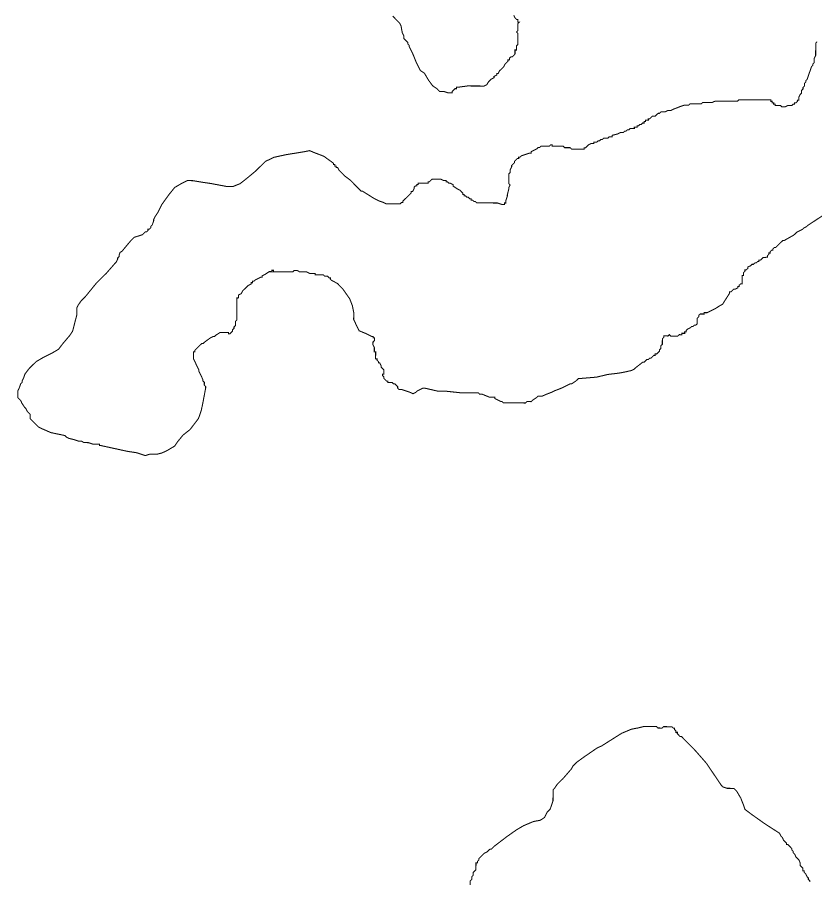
# Model space of a CAD drawing. Header units: metres. Extents: x 290190 to 339802, y 1811045 to 1991312.
# Drawn here: x 321920 to 324234, y 1836985 to 1839489 of the extents above; entities that cross this region are included whole.
import ezdxf

# ---------------------------------------------------------------- set-up
doc = ezdxf.new("R2010")
doc.units = ezdxf.units.M
doc.header["$MEASUREMENT"] = 0
doc.layers.add('HAZARDS LINE', color=1, linetype='Continuous')

msp = doc.modelspace()

# ---------------------------------------------------------------- linework, layer by layer
at = {"layer": 'HAZARDS LINE', "lineweight": 18}
for points in [[(323358.7, 1839494.5, 3.03, 3.03, 0), (323362.7, 1839486.4, 3.03, 3.03, 0), (323366.8, 1839482.3, 3.03, 3.03, 0), (323370.8, 1839482.3, 3.03, 3.03, 0), (323370.8, 1839478.3, 3.03, 3.03, 0), (323370.8, 1839474.2, 3.03, 3.03, 0), (323374.8, 1839474.2, 3.03, 3.03, 0), (323370.7, 1839470.2, 3.03, 3.03, 0), (323370.7, 1839466.2, 3.03, 3.03, 0), (323370.7, 1839462.1, 3.03, 3.03, 0), (323370.7, 1839454.1, 3.03, 3.03, 0), (323370.6, 1839450, 3.03, 3.03, 0), (323366.6, 1839446, 3.03, 3.03, 0), (323370.6, 1839442, 3.03, 3.03, 0), (323370.6, 1839437.9, 3.03, 3.03, 0), (323370.5, 1839429.9, 3.03, 3.03, 0), (323370.5, 1839425.8, 3.03, 3.03, 0), (323370.5, 1839421.8, 3.03, 3.03, 0), (323370.5, 1839417.8, 3.03, 3.03, 0), (323370.5, 1839413.7, 3.03, 3.03, 0), (323370.4, 1839409.7, 3.03, 3.03, 0), (323366.4, 1839405.7, 3.03, 3.03, 0), (323366.4, 1839401.6, 3.03, 3.03, 0), (323366.3, 1839397.6, 3.03, 3.03, 0), (323366.3, 1839393.6, 3.03, 3.03, 0), (323362.3, 1839393.6, 3.03, 3.03, 0), (323362.3, 1839389.6, 3.03, 3.03, 0), (323362.3, 1839385.5, 3.03, 3.03, 0), (323362.2, 1839381.5, 3.03, 3.03, 0), (323358.2, 1839377.5, 3.03, 3.03, 0), (323354.1, 1839373.5, 3.03, 3.03, 0), (323350.1, 1839373.5, 3.03, 3.03, 0), (323346, 1839369.5, 3.03, 3.03, 0), (323346, 1839365.4, 3.03, 3.03, 0), (323342, 1839365.5, 3.03, 3.03, 0), (323342, 1839361.4, 3.03, 3.03, 0), (323337.9, 1839357.4, 3.03, 3.03, 0), (323333.9, 1839353.4, 3.03, 3.03, 0), (323329.8, 1839345.3, 3.03, 3.03, 0), (323321.7, 1839337.3, 3.03, 3.03, 0), (323317.6, 1839333.3, 3.03, 3.03, 0), (323313.6, 1839325.2, 3.03, 3.03, 0), (323309.5, 1839325.3, 3.03, 3.03, 0), (323309.5, 1839321.2, 3.03, 3.03, 0), (323301.4, 1839317.2, 3.03, 3.03, 0), (323301.4, 1839313.2, 3.03, 3.03, 0), (323293.3, 1839309.2, 3.03, 3.03, 0), (323285.2, 1839301.2, 3.03, 3.03, 0), (323281.1, 1839293.1, 3.03, 3.03, 0), (323273, 1839289.1, 3.03, 3.03, 0), (323269, 1839289.1, 3.03, 3.03, 0), (323260.9, 1839289.2, 3.03, 3.03, 0), (323248.8, 1839289.2, 3.03, 3.03, 0), (323236.7, 1839289.3, 3.03, 3.03, 0), (323224.6, 1839289.4, 3.03, 3.03, 0), (323196.4, 1839285.5, 3.03, 3.03, 0), (323192.4, 1839285.5, 3.03, 3.03, 0), (323192.3, 1839281.4, 3.03, 3.03, 0), (323188.3, 1839281.5, 3.03, 3.03, 0), (323184.2, 1839277.5, 3.03, 3.03, 0), (323180.2, 1839273.4, 3.03, 3.03, 0), (323180.2, 1839269.4, 3.03, 3.03, 0), (323176.1, 1839269.4, 3.03, 3.03, 0), (323172.1, 1839269.4, 3.03, 3.03, 0), (323168.1, 1839269.5, 3.03, 3.03, 0), (323156, 1839273.6, 3.03, 3.03, 0), (323152, 1839273.6, 3.03, 3.03, 0), (323143.9, 1839273.6, 3.03, 3.03, 0), (323135.9, 1839281.7, 3.03, 3.03, 0), (323123.8, 1839289.8, 3.03, 3.03, 0), (323111.8, 1839306, 3.03, 3.03, 0), (323099.8, 1839326.3, 3.03, 3.03, 0), (323087.7, 1839334.4, 3.03, 3.03, 0), (323083.7, 1839342.5, 3.03, 3.03, 0), (323075.7, 1839358.7, 3.03, 3.03, 0), (323067.8, 1839378.9, 3.03, 3.03, 0), (323059.8, 1839395.1, 3.03, 3.03, 0), (323055.8, 1839403.1, 3.03, 3.03, 0), (323055.8, 1839407.2, 3.03, 3.03, 0), (323051.8, 1839411.2, 3.03, 3.03, 0), (323051.8, 1839415.3, 3.03, 3.03, 0), (323047.8, 1839419.3, 3.03, 3.03, 0), (323039.8, 1839427.4, 3.03, 3.03, 0), (323039.8, 1839435.5, 3.03, 3.03, 0), (323035.8, 1839443.6, 3.03, 3.03, 0), (323031.9, 1839463.8, 3.03, 3.03, 0), (323027.9, 1839471.9, 3.03, 3.03, 0), (323015.8, 1839484, 3.03, 3.03, 0), (323007.8, 1839492.1, 3.03, 3.03, 0)], [(324271.7, 1838925.3, 3.03, 3.03, 0), (324211, 1838885.2, 3.03, 3.03, 0), (324206.9, 1838881.2, 3.03, 3.03, 0), (324198.8, 1838877.2, 3.03, 3.03, 0), (324194.8, 1838873.2, 3.03, 3.03, 0), (324186.7, 1838869.2, 3.03, 3.03, 0), (324178.6, 1838865.2, 3.03, 3.03, 0), (324170.5, 1838857.2, 3.03, 3.03, 0), (324142.2, 1838841.2, 3.03, 3.03, 0), (324138.2, 1838841.2, 3.03, 3.03, 0), (324134.1, 1838837.2, 3.03, 3.03, 0), (324126, 1838829.1, 3.03, 3.03, 0), (324122, 1838825.1, 3.03, 3.03, 0), (324117.9, 1838821.1, 3.03, 3.03, 0), (324113.9, 1838821.1, 3.03, 3.03, 0), (324109.8, 1838817.1, 3.03, 3.03, 0), (324109.8, 1838813.1, 3.03, 3.03, 0), (324105.8, 1838813.1, 3.03, 3.03, 0), (324101.7, 1838809.1, 3.03, 3.03, 0), (324101.7, 1838805, 3.03, 3.03, 0), (324097.7, 1838805.1, 3.03, 3.03, 0), (324097.6, 1838801, 3.03, 3.03, 0), (324093.6, 1838797, 3.03, 3.03, 0), (324093.6, 1838793, 3.03, 3.03, 0), (324085.4, 1838792, 3.02, 3.02, 0), (324081.4, 1838792, 3.02, 3.02, 0), (324077.3, 1838788, 3.02, 3.02, 0), (324073.2, 1838784, 3.02, 3.02, 0), (324069.2, 1838784.1, 3.02, 3.02, 0), (324069.2, 1838780, 3.02, 3.02, 0), (324065.1, 1838780.1, 3.02, 3.02, 0), (324061.1, 1838776.1, 3.02, 3.02, 0), (324057.1, 1838776.1, 3.02, 3.02, 0), (324053, 1838772.1, 3.02, 3.02, 0), (324049, 1838772.1, 3.02, 3.02, 0), (324044.9, 1838768.1, 3.02, 3.02, 0), (324036.8, 1838764.2, 3.02, 3.02, 0), (324036.8, 1838760.1, 3.02, 3.02, 0), (324032.7, 1838756.1, 3.02, 3.02, 0), (324028.7, 1838756.2, 3.02, 3.02, 0), (324028.7, 1838752.1, 3.02, 3.02, 0), (324024.6, 1838748.1, 3.02, 3.02, 0), (324024.5, 1838740.1, 3.02, 3.02, 0), (324020.5, 1838740.1, 3.02, 3.02, 0), (324020.3, 1838715.9, 3.02, 3.02, 0), (324016.3, 1838715.9, 3.02, 3.02, 0), (324012.2, 1838711.9, 3.02, 3.02, 0), (324012.2, 1838707.9, 3.02, 3.02, 0), (324008.1, 1838707.9, 3.02, 3.02, 0), (324008.1, 1838703.9, 3.02, 3.02, 0), (324000, 1838699.9, 3.02, 3.02, 0), (323996, 1838700, 3.02, 3.02, 0), (323991.9, 1838696, 3.02, 3.02, 0), (323987.9, 1838692, 3.02, 3.02, 0), (323983.8, 1838692, 3.02, 3.02, 0), (323983.8, 1838688, 3.02, 3.02, 0), (323963.4, 1838655.9, 3.02, 3.02, 0), (323955.3, 1838651.9, 3.02, 3.02, 0), (323943.1, 1838643.9, 3.02, 3.02, 0), (323918.9, 1838632, 3.02, 3.02, 0), (323910.8, 1838632.1, 3.02, 3.02, 0), (323910.8, 1838628.1, 3.02, 3.02, 0), (323898.7, 1838628.2, 3.02, 3.02, 0), (323894.6, 1838624.2, 3.02, 3.02, 0), (323894.6, 1838620.1, 3.02, 3.02, 0), (323890.5, 1838616.1, 3.02, 3.02, 0), (323890.4, 1838600, 3.02, 3.02, 0), (323886.3, 1838596, 3.02, 3.02, 0), (323882.3, 1838596, 3.02, 3.02, 0), (323878.2, 1838592, 3.02, 3.02, 0), (323874.2, 1838592.1, 3.02, 3.02, 0), (323870.2, 1838588.1, 3.02, 3.02, 0), (323862.1, 1838584.1, 3.02, 3.02, 0), (323858, 1838580.1, 3.02, 3.02, 0), (323858, 1838576.1, 3.02, 3.02, 0), (323853.9, 1838576.1, 3.02, 3.02, 0), (323853.9, 1838572.1, 3.02, 3.02, 0), (323845.8, 1838572.1, 3.02, 3.02, 0), (323845.8, 1838568.1, 3.02, 3.02, 0), (323837.7, 1838568.2, 3.02, 3.02, 0), (323833.7, 1838564.2, 3.02, 3.02, 0), (323813.5, 1838564.3, 3.02, 3.02, 0), (323809.5, 1838568.4, 3.02, 3.02, 0), (323805.5, 1838564.4, 3.02, 3.02, 0), (323793.4, 1838564.5, 3.02, 3.02, 0), (323793.3, 1838560.5, 3.02, 3.02, 0), (323789.3, 1838556.5, 3.02, 3.02, 0), (323789.2, 1838540.3, 3.02, 3.02, 0), (323785.1, 1838536.3, 3.02, 3.02, 0), (323785, 1838528.3, 3.02, 3.02, 0), (323781, 1838524.3, 3.02, 3.02, 0), (323780.9, 1838520.2, 3.02, 3.02, 0), (323776.9, 1838516.2, 3.02, 3.02, 0), (323772.8, 1838512.2, 3.02, 3.02, 0), (323768.8, 1838512.3, 3.02, 3.02, 0), (323768.7, 1838508.2, 3.02, 3.02, 0), (323764.7, 1838508.3, 3.02, 3.02, 0), (323760.7, 1838504.3, 3.02, 3.02, 0), (323756.6, 1838500.3, 3.02, 3.02, 0), (323752.6, 1838500.3, 3.02, 3.02, 0), (323748.5, 1838496.3, 3.02, 3.02, 0), (323744.5, 1838496.3, 3.02, 3.02, 0), (323740.4, 1838492.3, 3.02, 3.02, 0), (323736.3, 1838488.3, 3.02, 3.02, 0), (323732.3, 1838488.4, 3.02, 3.02, 0), (323712, 1838472.4, 3.02, 3.02, 0), (323708, 1838468.4, 3.02, 3.02, 0), (323699.9, 1838464.4, 3.02, 3.02, 0), (323683.7, 1838460.5, 3.02, 3.02, 0), (323663.5, 1838456.7, 3.02, 3.02, 0), (323631.3, 1838452.9, 3.02, 3.02, 0), (323598.9, 1838445.1, 3.02, 3.02, 0), (323554.6, 1838441.4, 3.02, 3.02, 0), (323546.5, 1838441.5, 3.02, 3.02, 0), (323542.5, 1838437.5, 3.02, 3.02, 0), (323538.4, 1838433.5, 3.02, 3.02, 0), (323526.2, 1838425.5, 3.02, 3.02, 0), (323522.2, 1838425.5, 3.02, 3.02, 0), (323514.1, 1838421.6, 3.02, 3.02, 0), (323506, 1838417.6, 3.02, 3.02, 0), (323497.9, 1838413.6, 3.02, 3.02, 0), (323477.7, 1838405.7, 3.02, 3.02, 0), (323469.6, 1838401.7, 3.02, 3.02, 0), (323449.4, 1838393.8, 3.02, 3.02, 0), (323441.3, 1838389.9, 3.02, 3.02, 0), (323429.2, 1838390, 3.02, 3.02, 0), (323425.1, 1838386, 3.02, 3.02, 0), (323413, 1838378, 3.02, 3.02, 0), (323408.9, 1838374, 3.02, 3.02, 0), (323396.8, 1838374.1, 3.02, 3.02, 0), (323392.8, 1838370.1, 3.02, 3.02, 0), (323328.3, 1838370.6, 3.02, 3.02, 0), (323324.3, 1838374.7, 3.02, 3.02, 0), (323320.3, 1838374.7, 3.02, 3.02, 0), (323312.2, 1838378.8, 3.02, 3.02, 0), (323304.2, 1838382.9, 3.02, 3.02, 0), (323304.2, 1838386.9, 3.02, 3.02, 0), (323288.1, 1838387, 3.02, 3.02, 0), (323268, 1838395.3, 3.02, 3.02, 0), (323260, 1838395.3, 3.02, 3.02, 0), (323256, 1838399.4, 3.02, 3.02, 0), (323203.6, 1838399.8, 3.02, 3.02, 0), (323163.3, 1838404.2, 3.02, 3.02, 0), (323139.1, 1838404.3, 3.02, 3.02, 0), (323102.9, 1838412.7, 3.02, 3.02, 0), (323094.8, 1838412.8, 3.02, 3.02, 0), (323078.6, 1838404.8, 3.02, 3.02, 0), (323074.6, 1838400.8, 3.02, 3.02, 0), (323066.5, 1838396.9, 3.02, 3.02, 0), (323058.4, 1838400.9, 3.02, 3.02, 0), (323034.3, 1838409.2, 3.02, 3.02, 0), (323026.3, 1838409.3, 3.02, 3.02, 0), (323022.3, 1838413.3, 3.02, 3.02, 0), (323022.3, 1838417.4, 3.02, 3.02, 0), (323018.3, 1838421.4, 3.02, 3.02, 0), (323014.3, 1838425.5, 3.02, 3.02, 0), (323010.3, 1838425.5, 3.02, 3.02, 0), (323006.3, 1838429.6, 3.02, 3.02, 0), (322994.2, 1838429.7, 3.02, 3.02, 0), (322994.2, 1838433.7, 3.02, 3.02, 0), (322990.2, 1838433.7, 3.02, 3.02, 0), (322986.2, 1838437.8, 3.02, 3.02, 0), (322982.2, 1838441.9, 3.02, 3.02, 0), (322982.2, 1838445.9, 3.02, 3.02, 0), (322978.2, 1838450, 3.02, 3.02, 0), (322978.2, 1838454, 3.02, 3.02, 0), (322982.3, 1838454, 3.02, 3.02, 0), (322982.4, 1838466.1, 3.02, 3.02, 0), (322978.4, 1838470.1, 3.02, 3.02, 0), (322974.4, 1838474.2, 3.02, 3.02, 0), (322974.4, 1838478.2, 3.02, 3.02, 0), (322970.4, 1838486.3, 3.02, 3.02, 0), (322966.4, 1838486.3, 3.02, 3.02, 0), (322966.4, 1838490.4, 3.02, 3.02, 0), (322962.4, 1838494.4, 3.02, 3.02, 0), (322962.5, 1838498.5, 3.02, 3.02, 0), (322958.4, 1838498.5, 3.02, 3.02, 0), (322958.6, 1838518.6, 3.02, 3.02, 0), (322954.6, 1838518.7, 3.02, 3.02, 0), (322954.7, 1838530.8, 3.02, 3.02, 0), (322950.7, 1838538.9, 3.02, 3.02, 0), (322950.8, 1838546.9, 3.02, 3.02, 0), (322954.8, 1838550.9, 3.02, 3.02, 0), (322954.9, 1838559, 3.02, 3.02, 0), (322950.9, 1838559, 3.02, 3.02, 0), (322950.9, 1838563.1, 3.02, 3.02, 0), (322946.9, 1838563.1, 3.02, 3.02, 0), (322930.8, 1838571.3, 3.02, 3.02, 0), (322910.7, 1838579.5, 3.02, 3.02, 0), (322894.8, 1838611.9, 3.02, 3.02, 0), (322895, 1838632, 3.02, 3.02, 0), (322891.1, 1838652.2, 3.02, 3.02, 0), (322883.2, 1838672.4, 3.02, 3.02, 0), (322863.3, 1838700.8, 3.02, 3.02, 0), (322847.3, 1838717.1, 3.02, 3.02, 0), (322831.2, 1838725.3, 3.02, 3.02, 0), (322827.2, 1838729.3, 3.02, 3.02, 0), (322827.3, 1838733.4, 3.02, 3.02, 0), (322823.2, 1838733.4, 3.02, 3.02, 0), (322819.2, 1838737.5, 3.02, 3.02, 0), (322811.2, 1838737.5, 3.02, 3.02, 0), (322807.2, 1838741.6, 3.02, 3.02, 0), (322783, 1838741.8, 3.02, 3.02, 0), (322783, 1838745.8, 3.02, 3.02, 0), (322766.9, 1838745.9, 3.02, 3.02, 0), (322758.9, 1838750, 3.02, 3.02, 0), (322738.7, 1838750.2, 3.02, 3.02, 0), (322730.7, 1838754.3, 3.02, 3.02, 0), (322722.6, 1838754.3, 3.02, 3.02, 0), (322718.6, 1838750.3, 3.02, 3.02, 0), (322662.1, 1838750.8, 3.02, 3.02, 0), (322662.2, 1838754.8, 3.02, 3.02, 0), (322658.1, 1838754.8, 3.02, 3.02, 0), (322658.1, 1838750.8, 3.02, 3.02, 0), (322650, 1838750.9, 3.02, 3.02, 0), (322637.9, 1838742.9, 3.02, 3.02, 0), (322629.8, 1838738.9, 3.02, 3.02, 0), (322629.8, 1838734.9, 3.02, 3.02, 0), (322625.7, 1838734.9, 3.02, 3.02, 0), (322609.5, 1838727, 3.02, 3.02, 0), (322605.5, 1838723, 3.02, 3.02, 0), (322601.4, 1838723, 3.02, 3.02, 0), (322601.4, 1838719, 3.02, 3.02, 0), (322597.4, 1838719, 3.02, 3.02, 0), (322597.4, 1838715, 3.02, 3.02, 0), (322589.3, 1838711, 3.02, 3.02, 0), (322577.1, 1838699, 3.02, 3.02, 0), (322573, 1838695, 3.02, 3.02, 0), (322568.9, 1838687, 3.02, 3.02, 0), (322560.8, 1838683, 3.02, 3.02, 0), (322560.8, 1838675, 3.02, 3.02, 0), (322556.7, 1838675, 3.02, 3.02, 0), (322556.2, 1838610.5, 3.02, 3.02, 0), (322552.2, 1838606.5, 3.02, 3.02, 0), (322552.1, 1838594.4, 3.02, 3.02, 0), (322548, 1838590.4, 3.02, 3.02, 0), (322548, 1838586.4, 3.02, 3.02, 0), (322543.9, 1838582.4, 3.02, 3.02, 0), (322543.9, 1838578.4, 3.02, 3.02, 0), (322539.8, 1838574.4, 3.02, 3.02, 0), (322535.7, 1838570.4, 3.02, 3.02, 0), (322531.7, 1838570.4, 3.02, 3.02, 0), (322531.7, 1838574.4, 3.02, 3.02, 0), (322507.6, 1838574.6, 3.02, 3.02, 0), (322495.4, 1838566.6, 3.02, 3.02, 0), (322491.3, 1838562.6, 3.02, 3.02, 0), (322487.3, 1838562.7, 3.02, 3.02, 0), (322479.2, 1838558.7, 3.02, 3.02, 0), (322463, 1838546.7, 3.02, 3.02, 0), (322458.9, 1838542.7, 3.02, 3.02, 0), (322454.9, 1838542.8, 3.02, 3.02, 0), (322450.8, 1838538.8, 3.02, 3.02, 0), (322446.8, 1838534.8, 3.02, 3.02, 0), (322438.7, 1838526.8, 3.02, 3.02, 0), (322434.6, 1838522.8, 3.02, 3.02, 0), (322434.6, 1838518.7, 3.02, 3.02, 0), (322430.5, 1838518.8, 3.02, 3.02, 0), (322430.4, 1838498.6, 3.02, 3.02, 0), (322446.2, 1838466.2, 3.02, 3.02, 0), (322446.2, 1838462.2, 3.02, 3.02, 0), (322454.1, 1838446, 3.02, 3.02, 0), (322458.1, 1838437.9, 3.02, 3.02, 0), (322458.1, 1838433.9, 3.02, 3.02, 0), (322462.1, 1838429.8, 3.02, 3.02, 0), (322462, 1838421.8, 3.02, 3.02, 0), (322466, 1838417.7, 3.02, 3.02, 0), (322466, 1838413.7, 3.02, 3.02, 0), (322457.6, 1838369.4, 3.02, 3.02, 0), (322453.4, 1838349.3, 3.02, 3.02, 0), (322449.3, 1838337.2, 3.02, 3.02, 0), (322445.1, 1838325.1, 3.02, 3.02, 0), (322420.7, 1838293.1, 3.02, 3.02, 0), (322400.4, 1838277.1, 3.02, 3.02, 0), (322384.1, 1838257.1, 3.02, 3.02, 0), (322376, 1838245.1, 3.02, 3.02, 0), (322355.7, 1838233.1, 3.02, 3.02, 0), (322339.5, 1838225.2, 3.02, 3.02, 0), (322323.4, 1838221.3, 3.02, 3.02, 0), (322303.2, 1838221.4, 3.02, 3.02, 0), (322291.1, 1838217.5, 3.02, 3.02, 0), (322267, 1838225.7, 3.02, 3.02, 0), (322238.8, 1838230, 3.02, 3.02, 0), (322162.3, 1838246.7, 3.02, 3.02, 0), (322158.3, 1838246.8, 3.02, 3.02, 0), (322158.3, 1838250.8, 3.02, 3.02, 0), (322138.2, 1838251, 3.02, 3.02, 0), (322126.1, 1838255.1, 3.02, 3.02, 0), (322114, 1838255.2, 3.02, 3.02, 0), (322106, 1838259.3, 3.02, 3.02, 0), (322098, 1838259.3, 3.02, 3.02, 0), (322085.9, 1838263.5, 3.02, 3.02, 0), (322069.8, 1838267.6, 3.02, 3.02, 0), (322061.8, 1838271.7, 3.02, 3.02, 0), (322057.8, 1838275.8, 3.02, 3.02, 0), (322017.5, 1838284.2, 3.02, 3.02, 0), (321989.4, 1838296.5, 3.02, 3.02, 0), (321981.4, 1838300.6, 3.02, 3.02, 0), (321969.4, 1838312.8, 3.02, 3.02, 0), (321961.4, 1838320.9, 3.02, 3.02, 0), (321957.4, 1838324.9, 3.02, 3.02, 0), (321957.5, 1838337, 3.02, 3.02, 0), (321953.5, 1838341.1, 3.02, 3.02, 0), (321949.5, 1838345.2, 3.02, 3.02, 0), (321945.5, 1838353.3, 3.02, 3.02, 0), (321941.5, 1838357.3, 3.02, 3.02, 0), (321933.5, 1838369.5, 3.02, 3.02, 0), (321929.6, 1838377.6, 3.02, 3.02, 0), (321925.6, 1838381.6, 3.02, 3.02, 0), (321921.6, 1838385.7, 3.02, 3.02, 0), (321921.7, 1838405.9, 3.02, 3.02, 0), (321925.8, 1838413.9, 3.02, 3.02, 0), (321930, 1838426, 3.02, 3.02, 0), (321934, 1838430, 3.02, 3.02, 0), (321934.1, 1838434, 3.02, 3.02, 0), (321938.1, 1838442, 3.02, 3.02, 0), (321942.3, 1838454.1, 3.02, 3.02, 0), (321954.5, 1838470.1, 3.02, 3.02, 0), (321962.6, 1838478.1, 3.02, 3.02, 0), (321974.8, 1838490.1, 3.02, 3.02, 0), (321995.1, 1838502, 3.02, 3.02, 0), (322019.3, 1838513.9, 3.02, 3.02, 0), (322039.6, 1838525.9, 3.02, 3.02, 0), (322051.8, 1838541.9, 3.02, 3.02, 0), (322072.1, 1838565.9, 3.02, 3.02, 0), (322080.3, 1838578, 3.02, 3.02, 0), (322084.5, 1838594.1, 3.02, 3.02, 0), (322088.6, 1838610.2, 3.02, 3.02, 0), (322092.8, 1838626.3, 3.02, 3.02, 0), (322092.9, 1838646.4, 3.02, 3.02, 0), (322097, 1838654.4, 3.02, 3.02, 0), (322105.2, 1838666.5, 3.02, 3.02, 0), (322117.4, 1838678.5, 3.02, 3.02, 0), (322149.9, 1838718.5, 3.02, 3.02, 0), (322178.4, 1838746.5, 3.02, 3.02, 0), (322202.8, 1838774.6, 3.02, 3.02, 0), (322206.8, 1838778.6, 3.02, 3.02, 0), (322210.9, 1838786.6, 3.02, 3.02, 0), (322211, 1838790.6, 3.02, 3.02, 0), (322215, 1838794.6, 3.02, 3.02, 0), (322215.1, 1838798.7, 3.02, 3.02, 0), (322217.8, 1838806.7, 3.03, 3.03, 0), (322223.8, 1838810.2, 3.03, 3.03, 0), (322230.1, 1838818.1, 3.03, 3.03, 0), (322250.3, 1838842.2, 3.03, 3.03, 0), (322254.4, 1838846.2, 3.03, 3.03, 0), (322258.4, 1838850.2, 3.03, 3.03, 0), (322282.7, 1838858.2, 3.03, 3.03, 0), (322286.7, 1838862.2, 3.03, 3.03, 0), (322290.8, 1838866.2, 3.03, 3.03, 0), (322294.8, 1838866.2, 3.03, 3.03, 0), (322298.9, 1838870.2, 3.03, 3.03, 0), (322298.9, 1838874.2, 3.03, 3.03, 0), (322302.9, 1838874.2, 3.03, 3.03, 0), (322307, 1838878.2, 3.03, 3.03, 0), (322307, 1838882.3, 3.03, 3.03, 0), (322311.1, 1838886.3, 3.03, 3.03, 0), (322315.2, 1838898.4, 3.03, 3.03, 0), (322315.2, 1838902.4, 3.03, 3.03, 0), (322319.2, 1838910.4, 3.03, 3.03, 0), (322327.4, 1838922.5, 3.03, 3.03, 0), (322331.4, 1838930.6, 3.03, 3.03, 0), (322335.5, 1838938.6, 3.03, 3.03, 0), (322339.6, 1838946.7, 3.03, 3.03, 0), (322359.9, 1838974.8, 3.03, 3.03, 0), (322376.1, 1838994.9, 3.03, 3.03, 0), (322396.4, 1839006.9, 3.03, 3.03, 0), (322412.5, 1839014.9, 3.03, 3.03, 0), (322428.7, 1839014.8, 3.03, 3.03, 0), (322452.8, 1839010.7, 3.03, 3.03, 0), (322481.1, 1839006.5, 3.03, 3.03, 0), (322525.4, 1838998.2, 3.03, 3.03, 0), (322545.6, 1838998.1, 3.03, 3.03, 0), (322565.8, 1839006.1, 3.03, 3.03, 0), (322586, 1839022.1, 3.03, 3.03, 0), (322610.3, 1839042.2, 3.03, 3.03, 0), (322638.7, 1839070.3, 3.03, 3.03, 0), (322662.9, 1839082.3, 3.03, 3.03, 0), (322699.3, 1839090.2, 3.03, 3.03, 0), (322747.7, 1839098, 3.03, 3.03, 0), (322767.9, 1839101.9, 3.03, 3.03, 0), (322776, 1839097.9, 3.03, 3.03, 0), (322808.2, 1839085.6, 3.03, 3.03, 0), (322836.3, 1839065.3, 3.03, 3.03, 0), (322836.3, 1839061.3, 3.03, 3.03, 0), (322840.3, 1839061.2, 3.03, 3.03, 0), (322840.3, 1839057.2, 3.03, 3.03, 0), (322844.3, 1839057.2, 3.03, 3.03, 0), (322844.3, 1839053.2, 3.03, 3.03, 0), (322848.4, 1839053.1, 3.03, 3.03, 0), (322852.4, 1839045.1, 3.03, 3.03, 0), (322868.4, 1839028.8, 3.03, 3.03, 0), (322884.5, 1839016.7, 3.03, 3.03, 0), (322908.6, 1838992.3, 3.03, 3.03, 0), (322916.6, 1838984.2, 3.03, 3.03, 0), (322920.6, 1838984.2, 3.03, 3.03, 0), (322952.8, 1838963.9, 3.03, 3.03, 0), (322968.9, 1838955.7, 3.03, 3.03, 0), (322981, 1838951.6, 3.03, 3.03, 0), (322989, 1838947.6, 3.03, 3.03, 0), (323029.4, 1838947.4, 3.03, 3.03, 0), (323033.4, 1838951.4, 3.03, 3.03, 0), (323037.5, 1838951.4, 3.03, 3.03, 0), (323037.5, 1838955.4, 3.03, 3.03, 0), (323053.7, 1838971.5, 3.03, 3.03, 0), (323057.7, 1838975.5, 3.03, 3.03, 0), (323061.8, 1838979.5, 3.03, 3.03, 0), (323061.8, 1838983.5, 3.03, 3.03, 0), (323065.9, 1838983.5, 3.03, 3.03, 0), (323069.9, 1838991.6, 3.03, 3.03, 0), (323069.9, 1838995.6, 3.03, 3.03, 0), (323074, 1838999.6, 3.03, 3.03, 0), (323078, 1838999.6, 3.03, 3.03, 0), (323078.1, 1839003.6, 3.03, 3.03, 0), (323082.1, 1839003.6, 3.03, 3.03, 0), (323082.1, 1839007.6, 3.03, 3.03, 0), (323110.3, 1839007.5, 3.03, 3.03, 0), (323110.4, 1839011.5, 3.03, 3.03, 0), (323114.4, 1839011.5, 3.03, 3.03, 0), (323118.4, 1839015.5, 3.03, 3.03, 0), (323122.5, 1839019.5, 3.03, 3.03, 0), (323146.7, 1839019.4, 3.03, 3.03, 0), (323154.8, 1839015.4, 3.03, 3.03, 0), (323162.8, 1839015.3, 3.03, 3.03, 0), (323162.8, 1839011.3, 3.03, 3.03, 0), (323166.8, 1839011.3, 3.03, 3.03, 0), (323170.8, 1839007.2, 3.03, 3.03, 0), (323174.9, 1839007.2, 3.03, 3.03, 0), (323182.9, 1839003.1, 3.03, 3.03, 0), (323182.9, 1838999.1, 3.03, 3.03, 0), (323195, 1838991, 3.03, 3.03, 0), (323203, 1838986.9, 3.03, 3.03, 0), (323207, 1838982.8, 3.03, 3.03, 0), (323211, 1838978.8, 3.03, 3.03, 0), (323211, 1838974.7, 3.03, 3.03, 0), (323215.1, 1838974.7, 3.03, 3.03, 0), (323215, 1838970.7, 3.03, 3.03, 0), (323219.1, 1838970.7, 3.03, 3.03, 0), (323223.1, 1838966.6, 3.03, 3.03, 0), (323227.1, 1838966.6, 3.03, 3.03, 0), (323231.1, 1838962.5, 3.03, 3.03, 0), (323235.2, 1838962.5, 3.03, 3.03, 0), (323235.2, 1838958.5, 3.03, 3.03, 0), (323239.2, 1838958.5, 3.03, 3.03, 0), (323243.2, 1838954.4, 3.03, 3.03, 0), (323247.2, 1838954.4, 3.03, 3.03, 0), (323251.2, 1838950.3, 3.03, 3.03, 0), (323311.8, 1838950, 3.03, 3.03, 0), (323323.8, 1838946, 3.03, 3.03, 0), (323331.9, 1838945.9, 3.03, 3.03, 0), (323331.9, 1838950, 3.03, 3.03, 0), (323336, 1838949.9, 3.03, 3.03, 0), (323336, 1838958, 3.03, 3.03, 0), (323340.1, 1838970.1, 3.03, 3.03, 0), (323340.1, 1838974.1, 3.03, 3.03, 0), (323344.2, 1838990.2, 3.03, 3.03, 0), (323344.2, 1838994.3, 3.03, 3.03, 0), (323348.3, 1839002.3, 3.03, 3.03, 0), (323344.3, 1839006.4, 3.03, 3.03, 0), (323344.4, 1839034.6, 3.03, 3.03, 0), (323348.5, 1839038.6, 3.03, 3.03, 0), (323348.5, 1839046.7, 3.03, 3.03, 0), (323352.6, 1839054.7, 3.03, 3.03, 0), (323352.6, 1839058.8, 3.03, 3.03, 0), (323356.7, 1839062.8, 3.03, 3.03, 0), (323360.7, 1839066.8, 3.03, 3.03, 0), (323360.7, 1839070.8, 3.03, 3.03, 0), (323364.8, 1839074.9, 3.03, 3.03, 0), (323368.8, 1839078.9, 3.03, 3.03, 0), (323372.9, 1839078.9, 3.03, 3.03, 0), (323372.9, 1839082.9, 3.03, 3.03, 0), (323376.9, 1839082.9, 3.03, 3.03, 0), (323381, 1839086.9, 3.03, 3.03, 0), (323405.2, 1839094.8, 3.03, 3.03, 0), (323409.3, 1839094.8, 3.03, 3.03, 0), (323409.3, 1839098.9, 3.03, 3.03, 0), (323425.5, 1839106.8, 3.03, 3.03, 0), (323429.5, 1839110.9, 3.03, 3.03, 0), (323433.5, 1839110.8, 3.03, 3.03, 0), (323437.6, 1839114.9, 3.03, 3.03, 0), (323461.8, 1839114.7, 3.03, 3.03, 0), (323465.9, 1839118.8, 3.03, 3.03, 0), (323469.9, 1839118.7, 3.03, 3.03, 0), (323469.9, 1839114.7, 3.03, 3.03, 0), (323502.1, 1839114.5, 3.03, 3.03, 0), (323506.2, 1839110.5, 3.03, 3.03, 0), (323522.3, 1839110.4, 3.03, 3.03, 0), (323526.3, 1839106.4, 3.03, 3.03, 0), (323562.6, 1839106.2, 3.03, 3.03, 0), (323562.6, 1839110.2, 3.03, 3.03, 0), (323566.7, 1839110.2, 3.03, 3.03, 0), (323570.7, 1839114.2, 3.03, 3.03, 0), (323574.8, 1839118.2, 3.03, 3.03, 0), (323582.8, 1839122.2, 3.03, 3.03, 0), (323590.9, 1839122.2, 3.03, 3.03, 0), (323590.9, 1839126.2, 3.03, 3.03, 0), (323599, 1839126.2, 3.03, 3.03, 0), (323603.1, 1839130.2, 3.03, 3.03, 0), (323607.1, 1839130.2, 3.03, 3.03, 0), (323611.1, 1839134.2, 3.03, 3.03, 0), (323615.2, 1839134.2, 3.03, 3.03, 0), (323619.2, 1839138.2, 3.03, 3.03, 0), (323631.3, 1839138.1, 3.03, 3.03, 0), (323635.4, 1839142.1, 3.03, 3.03, 0), (323643.5, 1839142.1, 3.03, 3.03, 0), (323643.5, 1839146.1, 3.03, 3.03, 0), (323659.6, 1839150.1, 3.03, 3.03, 0), (323667.7, 1839154.1, 3.03, 3.03, 0), (323675.8, 1839154.1, 3.03, 3.03, 0), (323679.8, 1839158.1, 3.03, 3.03, 0), (323683.9, 1839158, 3.03, 3.03, 0), (323687.9, 1839162.1, 3.03, 3.03, 0), (323692, 1839162, 3.03, 3.03, 0), (323696, 1839166.1, 3.03, 3.03, 0), (323708.1, 1839166, 3.03, 3.03, 0), (323708.1, 1839170, 3.03, 3.03, 0), (323716.2, 1839170, 3.03, 3.03, 0), (323716.2, 1839174, 3.03, 3.03, 0), (323720.2, 1839174, 3.03, 3.03, 0), (323724.3, 1839178, 3.03, 3.03, 0), (323728.3, 1839178, 3.03, 3.03, 0), (323732.4, 1839182, 3.03, 3.03, 0), (323736.4, 1839182, 3.03, 3.03, 0), (323736.4, 1839186, 3.03, 3.03, 0), (323740.5, 1839186, 3.03, 3.03, 0), (323740.5, 1839190.1, 3.03, 3.03, 0), (323748.6, 1839190, 3.03, 3.03, 0), (323748.6, 1839194, 3.03, 3.03, 0), (323752.6, 1839194, 3.03, 3.03, 0), (323760.7, 1839202.1, 3.03, 3.03, 0), (323768.8, 1839202, 3.03, 3.03, 0), (323772.8, 1839206, 3.03, 3.03, 0), (323776.9, 1839210, 3.03, 3.03, 0), (323780.9, 1839210, 3.03, 3.03, 0), (323785, 1839214, 3.03, 3.03, 0), (323797.1, 1839214, 3.03, 3.03, 0), (323805.2, 1839218, 3.03, 3.03, 0), (323813.2, 1839217.9, 3.03, 3.03, 0), (323821.3, 1839221.9, 3.03, 3.03, 0), (323841.5, 1839229.9, 3.03, 3.03, 0), (323853.7, 1839233.9, 3.03, 3.03, 0), (323865.8, 1839233.8, 3.03, 3.03, 0), (323869.8, 1839237.8, 3.03, 3.03, 0), (323902.1, 1839237.7, 3.03, 3.03, 0), (323906.1, 1839241.7, 3.03, 3.03, 0), (323934.4, 1839241.6, 3.03, 3.03, 0), (323942.5, 1839245.6, 3.03, 3.03, 0), (324007, 1839245.3, 3.03, 3.03, 0), (324011, 1839249.3, 3.03, 3.03, 0), (324103.8, 1839248.8, 3.03, 3.03, 0), (324103.8, 1839244.8, 3.03, 3.03, 0), (324107.8, 1839244.8, 3.03, 3.03, 0), (324107.8, 1839240.7, 3.03, 3.03, 0), (324111.8, 1839240.7, 3.03, 3.03, 0), (324111.8, 1839236.7, 3.03, 3.03, 0), (324115.9, 1839236.7, 3.03, 3.03, 0), (324115.8, 1839232.6, 3.03, 3.03, 0), (324132, 1839232.5, 3.03, 3.03, 0), (324136, 1839228.5, 3.03, 3.03, 0), (324144.1, 1839228.5, 3.03, 3.03, 0), (324152.1, 1839232.4, 3.03, 3.03, 0), (324164.2, 1839232.4, 3.03, 3.03, 0), (324168.3, 1839236.4, 3.03, 3.03, 0), (324172.3, 1839236.4, 3.03, 3.03, 0), (324172.4, 1839240.4, 3.03, 3.03, 0), (324176.4, 1839240.4, 3.03, 3.03, 0), (324180.4, 1839244.4, 3.03, 3.03, 0), (324180.5, 1839248.5, 3.03, 3.03, 0), (324184.5, 1839248.4, 3.03, 3.03, 0), (324184.5, 1839256.5, 3.03, 3.03, 0), (324188.6, 1839264.6, 3.03, 3.03, 0), (324192.7, 1839268.6, 3.03, 3.03, 0), (324192.7, 1839276.6, 3.03, 3.03, 0), (324196.8, 1839280.6, 3.03, 3.03, 0), (324196.8, 1839284.7, 3.03, 3.03, 0), (324200.8, 1839288.7, 3.03, 3.03, 0), (324200.9, 1839296.8, 3.03, 3.03, 0), (324204.9, 1839300.8, 3.03, 3.03, 0), (324204.9, 1839304.8, 3.03, 3.03, 0), (324209, 1839308.8, 3.03, 3.03, 0), (324217.2, 1839333, 3.03, 3.03, 0), (324221.3, 1839345.1, 3.03, 3.03, 0), (324225.3, 1839349.1, 3.03, 3.03, 0), (324225.3, 1839353.1, 3.03, 3.03, 0), (324229.4, 1839357.1, 3.03, 3.03, 0), (324229.4, 1839369.2, 3.03, 3.03, 0), (324233.5, 1839377.3, 3.03, 3.03, 0), (324233.7, 1839413.6, 3.03, 3.03, 0), (324237.7, 1839417.6, 3.03, 3.03, 0)], [(323232.6, 1836972.4, 3.02, 3.02, 0), (323232.7, 1836984.5, 3.02, 3.02, 0), (323236.8, 1836988.5, 3.02, 3.02, 0), (323236.9, 1836996.5, 3.02, 3.02, 0), (323240.9, 1837000.5, 3.02, 3.02, 0), (323241, 1837008.6, 3.02, 3.02, 0), (323249.1, 1837016.6, 3.02, 3.02, 0), (323249.3, 1837036.7, 3.02, 3.02, 0), (323253.3, 1837036.7, 3.02, 3.02, 0), (323253.3, 1837040.7, 3.02, 3.02, 0), (323257.4, 1837044.7, 3.02, 3.02, 0), (323257.4, 1837048.8, 3.02, 3.02, 0), (323261.5, 1837052.8, 3.02, 3.02, 0), (323269.6, 1837060.8, 3.02, 3.02, 0), (323273.7, 1837064.8, 3.02, 3.02, 0), (323281.8, 1837068.7, 3.02, 3.02, 0), (323289.9, 1837076.7, 3.02, 3.02, 0), (323293.9, 1837076.7, 3.02, 3.02, 0), (323298, 1837080.7, 3.02, 3.02, 0), (323302, 1837084.7, 3.02, 3.02, 0), (323338.5, 1837112.6, 3.02, 3.02, 0), (323366.9, 1837132.6, 3.02, 3.02, 0), (323387.2, 1837144.5, 3.02, 3.02, 0), (323415.5, 1837156.4, 3.02, 3.02, 0), (323435.7, 1837160.3, 3.02, 3.02, 0), (323447.8, 1837168.2, 3.02, 3.02, 0), (323456, 1837184.3, 3.02, 3.02, 0), (323464.1, 1837192.3, 3.02, 3.02, 0), (323468.3, 1837204.4, 3.02, 3.02, 0), (323472.4, 1837216.4, 3.02, 3.02, 0), (323472.6, 1837248.7, 3.02, 3.02, 0), (323476.7, 1837252.7, 3.02, 3.02, 0), (323484.9, 1837264.7, 3.02, 3.02, 0), (323501.1, 1837280.7, 3.02, 3.02, 0), (323525.5, 1837308.7, 3.02, 3.02, 0), (323529.6, 1837316.8, 3.02, 3.02, 0), (323533.7, 1837320.8, 3.02, 3.02, 0), (323541.8, 1837328.8, 3.02, 3.02, 0), (323558, 1837340.7, 3.02, 3.02, 0), (323598.5, 1837368.6, 3.02, 3.02, 0), (323614.7, 1837376.6, 3.02, 3.02, 0), (323671.4, 1837412.4, 3.02, 3.02, 0), (323699.8, 1837424.3, 3.02, 3.02, 0), (323719.9, 1837428.1, 3.02, 3.02, 0), (323736.1, 1837432.1, 3.02, 3.02, 0), (323772.4, 1837431.8, 3.02, 3.02, 0), (323776.4, 1837427.7, 3.02, 3.02, 0), (323788.5, 1837427.6, 3.02, 3.02, 0), (323792.5, 1837431.6, 3.02, 3.02, 0), (323816.7, 1837431.4, 3.02, 3.02, 0), (323820.7, 1837427.4, 3.02, 3.02, 0), (323824.7, 1837427.3, 3.02, 3.02, 0), (323824.7, 1837423.3, 3.02, 3.02, 0), (323828.7, 1837419.2, 3.02, 3.02, 0), (323828.7, 1837415.2, 3.02, 3.02, 0), (323832.7, 1837415.2, 3.02, 3.02, 0), (323832.7, 1837411.1, 3.02, 3.02, 0), (323840.7, 1837403, 3.02, 3.02, 0), (323844.7, 1837403, 3.02, 3.02, 0), (323848.7, 1837398.9, 3.02, 3.02, 0), (323856.7, 1837390.8, 3.02, 3.02, 0), (323860.7, 1837386.7, 3.02, 3.02, 0), (323884.7, 1837362.3, 3.02, 3.02, 0), (323916.7, 1837325.8, 3.02, 3.02, 0), (323960.5, 1837261, 3.02, 3.02, 0), (323964.5, 1837256.9, 3.02, 3.02, 0), (323976.5, 1837252.8, 3.02, 3.02, 0), (323996.7, 1837252.6, 3.02, 3.02, 0), (324004.7, 1837244.5, 3.02, 3.02, 0), (324016.6, 1837224.2, 3.02, 3.02, 0), (324024.5, 1837204, 3.02, 3.02, 0), (324028.5, 1837191.9, 3.02, 3.02, 0), (324044.5, 1837179.7, 3.02, 3.02, 0), (324084.6, 1837151.1, 3.02, 3.02, 0), (324128.7, 1837122.6, 3.02, 3.02, 0), (324132.7, 1837114.5, 3.02, 3.02, 0), (324136.7, 1837110.4, 3.02, 3.02, 0), (324140.6, 1837102.3, 3.02, 3.02, 0), (324144.6, 1837098.2, 3.02, 3.02, 0), (324148.6, 1837094.2, 3.02, 3.02, 0), (324148.6, 1837090.1, 3.02, 3.02, 0), (324152.6, 1837090.1, 3.02, 3.02, 0), (324156.6, 1837086.1, 3.02, 3.02, 0), (324160.6, 1837082, 3.02, 3.02, 0), (324164.6, 1837077.9, 3.02, 3.02, 0), (324164.6, 1837073.9, 3.02, 3.02, 0), (324168.6, 1837069.8, 3.02, 3.02, 0), (324168.6, 1837065.8, 3.02, 3.02, 0), (324172.6, 1837061.7, 3.02, 3.02, 0), (324176.5, 1837053.6, 3.02, 3.02, 0), (324184.5, 1837045.5, 3.02, 3.02, 0), (324188.5, 1837037.4, 3.02, 3.02, 0), (324188.4, 1837029.4, 3.02, 3.02, 0), (324192.4, 1837025.3, 3.02, 3.02, 0), (324196.4, 1837021.2, 3.02, 3.02, 0), (324196.4, 1837013.2, 3.02, 3.02, 0), (324200.4, 1837013.1, 3.02, 3.02, 0), (324200.4, 1837009.1, 3.02, 3.02, 0), (324204.4, 1837005, 3.02, 3.02, 0), (324208.3, 1836996.9, 3.02, 3.02, 0), (324212.3, 1836992.9, 3.02, 3.02, 0), (324212.3, 1836988.9, 3.02, 3.02, 0), (324216.3, 1836984.8, 3.02, 3.02, 0), (324216.3, 1836980.8, 3.02, 3.02, 0)]]:
    msp.add_lwpolyline(points, format="xyseb", dxfattribs=at)

doc.saveas('drawing.dxf')
